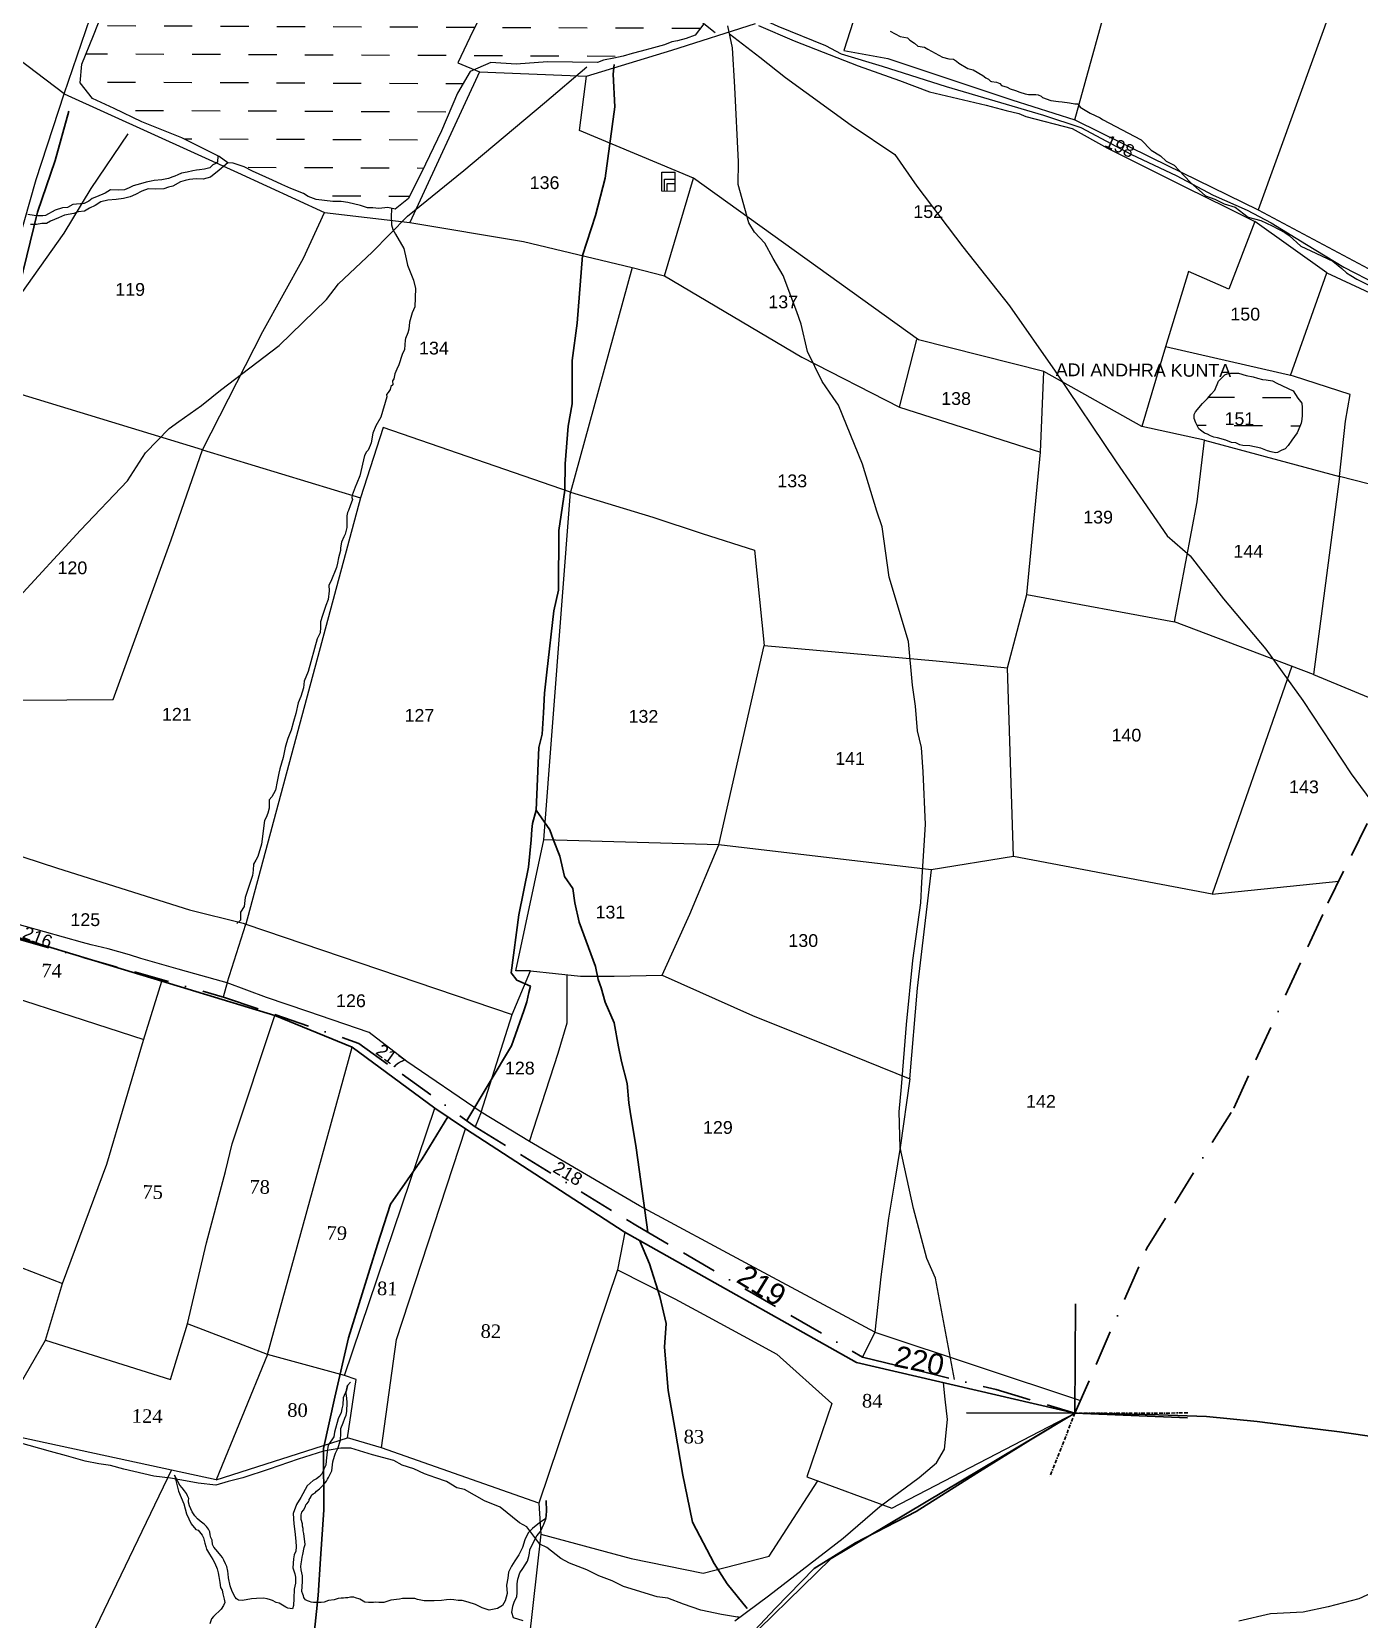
# Model space of a CAD drawing. Header units: inches. Extents: x 304037 to 460575, y 1453943 to 1639883.
# Drawn here: x 337474 to 338731, y 1598861 to 1600364 of the extents above; entities that cross this region are included whole.
import ezdxf

# ---------------------------------------------------------------- set-up
doc = ezdxf.new("R2010")
doc.units = ezdxf.units.IN
doc.header["$MEASUREMENT"] = 0
for name, pattern in [('ACAD_ISO02W100', [15, 12, -3]), ('ACAD_ISO07W100', [3, 0, -3]), ('BORDER', [1.75, 0.5, -0.25, 0.5, -0.25, 0, -0.25])]:
    doc.linetypes.add(name, pattern=pattern)
for name, color, linetype in [('CARTTRACK', 30, 'ACAD_ISO02W100'), ('NALA', 4, 'Continuous'), ('SQUAREWELL', 5, 'Continuous'), ('SURVEY_BND', 7, 'Continuous'), ('SURVEY_NO', 7, 'Continuous'), ('WATER_BODY', 4, 'Continuous')]:
    doc.layers.add(name, color=color, linetype=linetype)
doc.layers.add('FOOTPATH', color=150, linetype='ACAD_ISO07W100', lineweight=30)
doc.layers.add('VILL_BOUNDARY', color=6, linetype='BORDER', lineweight=30)
doc.styles.get("Standard").update_dxf_attribs({"font": 'arial.ttf'})
pattern_1 = [(180, (-1012.415, -503.833), (-3.975938, -3.975937), [3.975938, -3.975938])]

# ---------------------------------------------------------------- blocks, each defined once
blk = doc.blocks.new('PALLAKONDA')
at = {"layer": 'NALA'}
blk.add_lwpolyline([(148.26, 310.83), (145.64, 309.61), (142.78, 308.85), (140.46, 308.34), (137.44, 308.17), (134.49, 307.49)], dxfattribs=at)
at = {"layer": 'VILL_BOUNDARY', "linetype": 'ByBlock'}
for points in [[(119.14, 326.75), (119.14, 336.92)], [(147.43, 324.63), (143.77, 325.14), (139.97, 325.58), (136.1, 326.07), (131.38, 326.52), (126.92, 326.64), (121.95, 326.73), (119.14, 326.75), (115.03, 324.27), (110.05, 321.14), (104.42, 317.55), (98.8, 314.6), (94.96, 312.18), (91.39, 308.47), (87.5, 304.31)], [(119.14, 326.75), (109.06, 326.75)]]:
    blk.add_lwpolyline(points, dxfattribs=at)
blk = doc.blocks.new('CHEPINAPI')
at = {"layer": 'CARTTRACK', "linetype": 'ByBlock'}
blk.add_lwpolyline([(315.15, 131.43), (315.32, 131.34), (313.63, 131.59), (311.67, 131.96), (310.01, 132.5), (308.51, 133.03), (307.52, 133.14), (304.31, 134.05), (303.24, 134.55), (301.96, 135.02), (300.82, 135.54), (299.19, 136.16), (298.34, 136.57), (297.02, 137.58), (296.33, 137.89), (295.08, 139.48), (294.39, 139.85), (292.52, 141.28), (291.03, 141.87), (289.12, 142.9), (288.4, 143.02), (287.41, 143.62), (286.4, 143.93), (285.32, 144.3), (284.31, 144.75), (283.2, 145.06), (282.39, 145.48), (280.37, 145.99), (278.31, 146.57), (277.36, 146.55), (275.75, 146.25), (273.36, 145.42), (270.64, 144.43), (268.17, 143.55), (266.79, 143.18), (265.63, 142.81), (263.98, 142.96), (262.78, 143.16), (261.34, 143.39), (259.79, 143.53), (256.94, 144.15), (255.65, 144.46), (254.57, 144.59), (253.27, 144.83), (251.48, 145.29), (249.97, 145.66), (245.93, 146.71)], dxfattribs=at)
at = {"layer": 'CARTTRACK'}
blk.add_lwpolyline([(314.89, 131.01), (318.03, 133.44), (324.94, 139.03), (328.36, 142.1), (332, 144.92), (333.63, 146.35), (334.34, 147.65), (334.57, 150.46), (334.31, 152.35), (334.11, 153.9)], dxfattribs=at)
at = {"layer": 'FOOTPATH', "linetype": 'ByBlock'}
for points in [[(286.81, 178.04), (284.49, 174.04), (281.59, 169.67), (280.42, 165.84), (279.07, 161.16), (277.87, 156.98), (276.69, 151.36), (275.74, 146.48), (275.88, 140.71), (275.68, 136.08), (275.51, 132.6), (275.11, 127.76), (276.08, 123.54), (276.83, 120.07), (277.06, 115.71), (277.12, 110.87), (277.17, 104.78), (274.75, 98.21)], [(316.03, 132.2), (314.1, 134.51), (312.82, 136.4), (310.69, 140.26), (310.14, 142.7), (309.69, 144.68), (308.86, 149.09), (308.14, 152.63), (307.73, 156.72), (307.83, 158.95), (307.18, 161.5), (306.14, 164.56), (305.14, 166.76)]]:
    blk.add_lwpolyline(points, dxfattribs=at)
at = {"layer": 'NALA'}
blk.add_lwpolyline([(294.91, 130.61), (294, 130.88), (293.83, 131.38), (293.91, 131.99), (294.07, 132.44), (294.27, 132.85), (294.29, 133.27), (294.29, 134.09), (294.32, 134.54), (294.5, 135.14), (294.77, 135.55), (295.22, 136.25), (295.34, 136.68), (295.37, 137), (295.42, 137.34), (295.58, 137.73), (296.04, 138.65), (296.39, 139.09), (296.69, 139.77), (296.86, 140.25), (296.91, 141), (296.84, 142.02), (296.91, 141), (296.86, 140.3), (296.28, 139.9), (295.6, 139.36), (295.21, 138.93), (294.91, 138.26), (294.71, 137.53), (294.37, 136.82), (294.01, 136.27), (293.71, 135.76), (293.45, 135.17), (293.38, 134.6), (293.28, 133.96), (293.36, 133.17), (293.17, 132.47), (292.94, 132.01), (292.48, 131.71), (291.69, 131.55), (291.01, 131.77), (290.38, 132.05), (289.7, 132.26), (289.12, 132.4), (288.74, 132.4), (288.34, 132.46), (288.02, 132.47), (287.63, 132.45), (287.16, 132.38), (286.48, 132.33), (286.19, 132.32), (285.91, 132.3), (285.53, 132.29), (284.89, 132.43), (284.64, 132.49), (284.4, 132.5), (284.17, 132.49), (283.48, 132.48), (283.19, 132.42), (282.39, 132.29), (281.73, 132.06), (281.27, 132.05), (280.96, 132.07), (280.75, 132.05), (280.29, 132.05), (279.94, 132.07), (279.45, 132.32), (279.06, 132.46), (278.89, 132.51), (278.73, 132.51), (278.57, 132.5), (278.31, 132.44), (278.09, 132.42), (277.91, 132.41), (277.68, 132.4), (277.41, 132.34), (277.04, 132.23), (276.51, 132.14), (276.09, 131.97), (275.83, 131.96), (275.58, 131.95), (275.38, 131.94), (275.1, 131.94), (274.87, 131.96), (274.71, 132.01), (274.53, 132.07), (274.32, 132.15), (274.25, 132.28), (274.17, 132.39), (274.12, 132.54), (274.08, 132.71), (273.98, 132.96), (274, 133.88), (274.01, 134.11), (273.99, 134.44), (273.85, 134.98), (273.83, 135.29), (273.84, 135.56), (273.91, 135.95), (273.94, 136.18), (273.98, 136.44), (274.1, 137.1), (274.19, 137.39), (274.06, 138.42), (273.99, 138.69), (273.96, 138.88), (273.89, 139.12), (273.89, 139.32), (273.77, 139.75), (273.76, 140.18), (273.8, 140.42), (273.98, 140.63), (274.15, 140.99), (274.19, 141.13), (274.28, 141.24), (274.41, 141.43), (274.47, 141.56), (274.47, 141.65), (274.56, 141.78), (274.65, 141.93), (274.7, 142.06), (274.85, 142.19), (275.02, 142.29), (275.17, 142.43), (275.45, 142.68), (275.82, 143.07), (275.96, 143.26), (276.08, 143.41), (276.17, 143.6), (276.27, 143.77), (276.56, 144.4), (276.65, 145.24), (276.78, 145.78), (276.86, 146.07), (277.1, 146.52), (277.31, 147.32), (277.34, 147.93), (277.34, 148.41), (277.54, 148.96), (277.68, 149.4), (277.8, 149.67), (277.85, 150.01), (277.87, 150.87), (277.83, 151.27), (277.78, 151.72), (277.78, 152.05), (277.89, 152.49), (278.16, 152.81), (277.89, 152.49), (277.78, 152.05), (277.48, 151.3), (277.46, 150.64), (277.4, 150.26), (277.32, 149.93), (277.07, 149.33), (276.75, 148.06), (276.69, 147.62), (276.16, 146.81), (276.1, 146.17), (276, 145.33), (275.98, 144.91), (275.82, 144.53), (275.67, 144.12), (275.42, 143.84), (275.14, 143.6), (274.81, 143.44), (274.26, 142.92), (273.68, 141.82), (273.31, 141.14), (273, 140.29), (273.08, 139.33), (273.19, 138.59), (273.29, 137.68), (273.35, 137.14), (273.32, 136.75), (273.17, 136.4), (273.11, 136), (273.07, 135.15), (273.19, 134.87), (273.27, 134.59), (273.33, 134.27), (273.36, 133.93), (273.36, 133.71), (273.23, 133.15), (273.23, 132.27), (273.22, 131.62), (273.13, 131.3), (272.68, 131.34), (272.49, 131.42), (272.33, 131.52), (271.85, 131.79), (271.57, 131.86), (271.22, 132.03), (271.04, 132.11), (270.72, 132.18), (270.37, 132.25), (269.7, 132.19), (269.24, 132.14), (268.4, 131.99), (268.01, 131.99), (267.81, 132.13), (267.7, 132.29), (267.38, 132.81), (267.19, 133.34), (267.03, 134.1), (266.97, 134.47), (266.96, 134.73), (266.84, 135.15), (266.72, 135.42), (266.56, 135.76), (266.43, 135.99), (266.25, 136.2), (265.95, 136.54), (265.59, 136.97), (265.45, 137.22), (265.41, 137.61), (265.29, 137.88), (265.22, 138.13), (265.17, 138.39), (265.03, 138.66), (264.83, 138.89), (264.62, 139.1), (264.23, 139.37), (263.97, 139.59), (263.72, 139.87), (263.46, 140.24), (263.21, 140.8), (263.11, 141.15), (263.11, 141.31), (263.11, 141.5), (263, 141.75), (262.88, 141.97), (262.7, 142.22), (262.46, 142.5), (262.26, 142.75), (262.01, 143.14), (261.71, 143.68), (262.14, 142.16), (262.67, 141), (262.94, 140.06), (263.4, 139.12), (263.84, 138.6), (264.07, 138.54), (264.46, 138.06), (264.57, 137.83), (264.73, 137.32), (264.82, 137.02), (264.89, 136.75), (265.17, 136.3), (265.51, 135.78), (265.7, 135.45), (265.94, 134.92), (266.05, 134.55), (266.1, 134.2), (266.2, 133.63), (266.3, 133.17), (266.45, 132.9), (266.52, 132.58), (266.67, 132.08), (266.72, 131.77), (266.61, 131.47), (266.38, 131.11), (265.68, 130.41), (265.49, 130.19), (265.35, 129.7)], dxfattribs=at)
at = {"layer": 'SURVEY_BND'}
for points in [[(239.99, 195.79), (238.59, 190.56), (257.97, 184.75)], [(238.59, 190.56), (234.77, 181.38), (230.96, 169.95), (237.6, 166.45), (238.96, 165.83), (250.79, 161.55)], [(249.27, 156.18), (250.79, 161.55), (254.74, 172.91), (257.94, 184.68), (259.56, 190.29)], [(270.26, 155.26), (262.64, 158), (264.28, 165.67), (265.93, 172.43), (266.53, 175.08), (270.28, 187.28)], [(277.58, 153.43), (270.26, 155.26), (277.64, 184.42)], [(281.2, 146.67), (277.97, 147.55), (278.67, 153.05), (277.58, 153.43), (285.56, 178.84)], [(296.16, 141.75), (281.2, 146.67), (282.41, 156.93), (288.5, 176.95)], [(303.76, 167.5), (303.59, 166.51), (303.13, 163.94), (308.59, 161.29), (311.77, 159.66), (315.13, 157.96), (318.33, 156.27), (323.62, 151.74), (321.42, 144.75), (329.49, 141.98), (346.58, 151.29)], [(303.13, 163.94), (296.16, 141.75), (296.42, 138.83), (304.99, 136.72), (311.81, 135.46), (318, 137.2), (322.44, 144.4)], [(265.68, 143.33), (244.47, 147.45), (249.27, 156.18), (261.17, 152.69), (262.64, 158)], [(270.26, 155.26), (265.68, 143.33), (277.97, 147.55)], [(261.42, 144.16), (252.28, 124.1), (254.4, 111), (247.51, 113.29), (237.94, 115.72), (239.46, 118.98)], [(296.42, 138.83), (295.18, 125.32), (299.11, 123.89), (297.5, 118.94), (293.99, 119.03), (290.51, 97.24), (270.35, 108.64), (268.76, 95.09), (257.19, 89.12), (248.92, 90.61), (254.4, 111), (270.35, 108.64)]]:
    blk.add_lwpolyline(points, dxfattribs=at)
at = {"layer": 'VILL_BOUNDARY', "linetype": 'ByBlock'}
for points in [[(240.12, 195.75), (259.56, 190.29), (270.28, 187.28), (277.64, 184.42), (285.56, 178.84), (288.5, 176.95), (303.68, 167.54), (325.86, 155.64), (346.58, 151.29), (323.86, 137.11), (305.18, 118.06), (290.61, 97.35), (275.56, 81.28), (269.22, 71.13), (262.07, 59.39), (255.27, 48.63), (240.7, 13.02)], [(346.58, 151.29), (357.22, 151.07)]]:
    blk.add_lwpolyline(points, dxfattribs=at)
at = {"layer": 'SURVEY_NO', "char_height": 1.282, "width": 2.5, "attachment_point": 1}
for s, insert in [('{\\fTimes New Roman|b0|i0|c0|p18;74}', (248.17, 191.7)), ('{\\fTimes New Roman|b0|i0|c0|p18;75}', (258.14, 171)), ('{\\fTimes New Roman|b0|i0|c0|p18;78}', (268.23, 171.7)), ('{\\fTimes New Roman|b0|i0|c0|p18;79}', (275.6, 167.49)), ('{\\fTimes New Roman|b0|i0|c0|p18;81}', (280.47, 162.36)), ('{\\fTimes New Roman|b0|i0|c0|p18;82}', (290.33, 158.53)), ('{\\fTimes New Roman|b0|i0|c0|p18;84}', (326.46, 152.7)), ('{\\fTimes New Roman|b0|i0|c0|p18;80}', (272.24, 150.7)), ('{\\fTimes New Roman|b0|i0|c0|p18;124}', (257.58, 149.84)), ('{\\fTimes New Roman|b0|i0|c0|p18;83}', (309.7, 148.97))]:
    blk.add_mtext(s, dxfattribs=dict(at, insert=insert))
blk = doc.blocks.new('CHINTALAMAKURU')
at = {"layer": 'WATER_BODY', "linetype": 'ByBlock'}
h = blk.add_hatch(dxfattribs=at)
h.set_pattern_fill('DASH', color=256, scale=31.8075, angle=180, style=0)
h.set_pattern_definition(pattern_1)
h.paths.add_polyline_path([(67.16, 10.24), (60.95, 15.44), (54.38, 20.35), (48.27, 25.34), (46.4, 24.32), (43.29, 22.57), (39.66, 19.48), (36.73, 14.81), (34.89, 10.97), (32.66, 5.05), (30.82, -0.7), (29.37, -5.43), (28.46, -10.05), (27.37, -13.32), (26.36, -14.59), (25.98, -15.65), (26.13, -17.18), (23.9, -23.94), (21.27, -29.99), (19.48, -34.73), (17.64, -39.4), (16.01, -43.44), (15.82, -46.11), (17.57, -48.27), (20.6, -49.7), (24.52, -51.55), (30.15, -53.79), (35.43, -56.39), (36.68, -57.29), (37.44, -57.32), (38.99, -57.85), (40.15, -58.44), (42.99, -59.67), (44.29, -60.28), (45.56, -60.85), (47.35, -61.54), (48.02, -61.95), (49.15, -62.37), (51.51, -62.65), (52.64, -62.65), (53.62, -62.8), (55.37, -63.19), (56.36, -63.52), (57.13, -63.52), (57.96, -63.6), (59.22, -63.48), (60.26, -63.68), (62.14, -62.17), (64.52, -57.34), (66.77, -52.64), (68.99, -47.31), (70.74, -44.23), (73.65, -42.95), (77.25, -43.2), (81.65, -42.86), (88.69, -42.9), (89.53, -42.55), (91.02, -42.3), (92.33, -42.01), (93.6, -41.59), (94.86, -41.29), (96.59, -40.79), (98.11, -40.36), (99.17, -39.96), (99.95, -39.8), (101.19, -39.48), (102.43, -39), (103.66, -37.37), (99.97, -34.44), (94.26, -30.48), (89.26, -26.33), (84.64, -23.2), (80.23, -20.23), (79.65, -18.64), (79.69, -16.32), (78.47, -11.78), (77.24, -6.28), (76.06, -0.94), (74.41, 4.21)])
h = blk.add_hatch(dxfattribs=at)
h.set_pattern_fill('DASH', color=256, scale=31.8075, angle=180, style=0)
h.set_pattern_definition(pattern_1)
h.paths.add_polyline_path([(183.37, -97.23), (183.87, -97.35), (184.48, -97.5), (184.78, -97.48), (185.31, -97.17), (185.86, -96.96), (186.29, -96.47), (186.78, -95.7), (187.55, -94.68), (187.9, -93.77), (188.08, -93.31), (188.17, -92.79), (188.23, -92.19), (188.22, -91.6), (188.21, -91.09), (188.2, -90.51), (187.61, -89.77), (186.94, -88.76), (184.64, -87.67), (184.01, -87.38), (183.15, -87.23), (182.6, -87.17), (181.9, -86.98), (181.3, -86.79), (180.31, -86.64), (179.24, -86.32), (178.09, -86.32), (177.62, -86.4), (177.33, -86.56), (177.01, -86.83), (176.42, -87.44), (175.93, -88.71), (175.41, -89.28), (174.88, -89.91), (174.17, -90.58), (173.19, -91.8), (173, -92.16), (173.03, -92.74), (173.25, -93.34), (173.68, -94.17), (173.93, -94.35), (174.47, -94.78), (174.91, -94.93), (175.32, -95.17), (175.78, -95.36), (176.29, -95.44), (177.47, -95.75), (178.31, -96.08), (178.88, -96.11), (179.48, -96.42), (179.91, -96.48), (180.87, -96.55), (182.42, -96.86)])
at = {"layer": 'CARTTRACK', "linetype": 'ByBlock'}
for points in [[(139.83, -228.33), (137.07, -214.07), (135.84, -211.28), (133.93, -204.27), (132.03, -195.68), (131.87, -190.66), (132.19, -187.09), (132.83, -178.33), (133.72, -169.32), (134.78, -161.17), (134.92, -158.23), (135.42, -150.12), (135.06, -142.71), (134.78, -139.27), (134.21, -136.9), (133.93, -133.42), (133.5, -130.48), (132.9, -124.33), (130.14, -115.25), (129.11, -108.2), (128.37, -105.97), (126.31, -99.37), (122.88, -91.04), (122.1, -89.98), (120.54, -87.72), (118.48, -83.52), (117.56, -79.67), (116.96, -77.93), (115.01, -72.81), (113.59, -70.41), (112.39, -68.25), (110.93, -66.73), (110.12, -65.42), (108.6, -60), (108.63, -56.81), (108.09, -46.28), (107.74, -40.73), (107.03, -37.63)], [(108.65, -35.19), (114.1, -37.67), (120.84, -40.35), (123.06, -41.53), (128.84, -43.25), (137.84, -46.07), (151.57, -50.04), (156.86, -51.77), (164.04, -55.52), (170.32, -58.45), (175.56, -61.24), (180.36, -63.31), (183.72, -65.09), (188.74, -68.13), (194, -71.28), (198.79, -73.7), (204.56, -76.75), (209.75, -79.46), (215.47, -82.41), (220.8, -85.68), (226.98, -89.23), (229.55, -90.68)], [(107.29, -38.79), (111.57, -42.04), (115.22, -44.92), (124.51, -51.57), (130.67, -55.67), (133.8, -60.14), (140.31, -68.64), (146.91, -76.96), (153.37, -86.12), (162.05, -98.89), (169.28, -109.26), (172.53, -112.1), (177.26, -118.14), (183.27, -125.2), (188.52, -132.4), (195.37, -142.71), (198.79, -147.35)], [(7.02, -119.14), (16.12, -109.15), (22.73, -102.15), (25.26, -98.23), (28.54, -94.76), (29.9, -93.75), (33.11, -91.52), (34.54, -90.31), (35.75, -89.33), (44.01, -83), (50.66, -76.48), (52.35, -74.25), (57.07, -69.77), (62.02, -64.66), (69.95, -58.21), (81.25, -48.61), (87.18, -43.5)], [(-3.15, -129.98), (1.22, -120.99), (4.14, -116.74), (4.9, -108.67), (5.06, -101.77), (4.93, -91.19), (5.92, -82.69), (6.84, -77), (13.64, -67.31), (17.41, -60.97), (22.6, -53.25)]]:
    blk.add_lwpolyline(points, dxfattribs=at)
at = {"layer": 'FOOTPATH', "linetype": 'ByBlock'}
for points in [[(77.19, -181.59), (78.91, -176.62), (79.31, -175.36), (79.61, -174.05), (79.82, -173.15), (77.89, -172.31), (77.12, -171.28), (78.15, -163.12), (79.47, -156.38), (79.82, -152.5), (79.94, -151.07), (80, -150.23), (80.52, -148.36), (80.84, -139.51), (81.32, -137.6), (81.5, -134.62), (81.62, -131.82), (81.92, -128.89), (82.87, -120.23), (83.53, -117.3), (83.53, -108.91), (84.35, -103.19), (84.37, -99.49), (84.79, -94.18), (85.33, -91.05), (85.33, -84.91), (85.98, -79.66), (86.7, -70.14), (88.52, -64.45), (89.86, -59.2), (91.19, -49.15), (90.9, -44.52), (91.07, -43.18)], [(14.22, -50.07), (12.31, -57.07), (9.89, -64.33), (7.38, -74.76)], [(96.51, -207.78), (94.84, -195.88), (93.96, -190.77), (93.77, -189.55), (93.5, -186.83), (92.68, -183.7), (92.28, -181.63), (91.64, -178.26), (90.36, -175.37), (89.81, -173.33), (89.36, -172.15), (88.99, -170.32), (86.64, -164.12), (86.04, -161.38), (85.73, -159.37), (84.54, -157.67), (83.9, -154.79), (82.96, -152.54), (82.47, -151.11), (80.52, -148.36)], [(77.19, -181.59), (70.92, -192.14)]]:
    blk.add_lwpolyline(points, dxfattribs=at)
at = {"layer": 'NALA', "linetype": 'ByBlock'}
for points in [[(129.95, -38.29), (131.32, -39.05), (132.39, -39.22), (132.72, -39.57), (133.36, -39.96), (133.86, -40.4), (134.78, -40.55), (135.27, -40.83), (137.3, -41.92), (138.22, -42.15), (138.89, -42.22), (139.28, -42.48), (139.62, -42.76), (140.91, -43.51), (141.65, -43.7), (143.02, -44.5), (143.42, -44.8), (143.8, -45.01), (144.1, -45.28), (144.26, -45.32), (144.94, -45.45), (145.4, -45.6), (145.67, -45.91), (146.44, -46.12), (146.86, -46.34), (147.63, -46.6), (148.24, -46.84), (149.01, -47.07), (149.46, -47.14), (150.09, -47.12), (150.51, -47.15), (150.83, -47.21), (151.23, -47.38), (151.46, -47.56), (152.62, -48), (153.69, -48.13), (154.22, -48.14), (155.25, -48.31), (156, -48.41), (156.4, -48.45), (156.74, -48.88), (158.16, -49.75), (159.56, -50.37), (159.93, -50.63)], [(159.93, -50.63), (165.36, -53.49), (166.78, -54.92), (168.1, -55.73), (168.9, -56.46), (170.06, -57), (170.76, -57.75), (172.32, -59.4), (174.45, -61.34), (175.79, -61.79), (177.09, -62.44), (178.68, -62.92), (180.48, -64.32), (182.29, -64.78), (183.9, -65.51), (185.68, -66.46), (186.31, -66.88), (187.96, -68.35), (189.36, -68.99), (192.48, -70.46), (193.73, -71.49), (194.37, -72.08), (194.99, -72.44), (195.87, -72.98), (198.48, -74.28)], [(36.68, -57.29), (35.47, -58.32), (34.22, -59.3), (33.21, -59.58), (32.22, -59.57), (31.27, -59.64), (30.65, -59.78), (29.99, -59.97), (28.92, -60.6), (28.3, -60.73), (27.68, -60.99), (26.43, -61.02), (25.47, -61.01), (24.56, -61.33), (23.69, -61.78), (22.92, -62.14), (22, -62.37), (20.95, -62.49), (19.77, -62.6), (18.79, -62.86), (18, -63.37), (17.19, -63.75), (16.51, -64.17), (15.58, -64.28), (14.98, -64.49), (13.66, -64.75), (12.82, -65.11), (11.73, -65.61), (11.17, -65.95), (10.5, -65.93), (9.76, -66.1), (8.87, -66.07)], [(35.24, -56.3), (35.2, -57.2), (34.86, -57.42), (34.57, -57.57), (34.15, -58), (33.36, -58.2), (32.69, -58.3), (32.27, -58.35), (31.75, -58.43), (30.94, -58.6), (30.14, -58.75), (29.61, -59.01), (29.2, -59.18), (28.91, -59.29), (28.32, -59.5), (27.36, -59.73), (26.28, -59.82), (25.87, -59.92), (25.15, -60.03), (24.36, -60.28), (23.33, -60.58), (22.78, -60.88), (22.14, -61.14), (21.3, -61.18), (20.13, -61.14), (19.4, -61.65), (18.19, -62.14), (17.58, -62.39), (17.1, -62.75), (16.42, -63.08), (14.86, -63.23), (14.11, -63.67), (13.37, -63.72), (12.36, -64.07), (11.02, -64.79), (10.62, -64.85), (9.98, -64.87), (9.39, -64.8), (8.51, -64.69)], [(59.74, -63.58), (59.7, -64.87), (59.76, -65.9), (59.97, -66.57), (60.32, -67.22), (61.52, -69.22), (61.88, -70.71), (62.05, -71.6), (62.89, -73.72), (63.19, -74.87), (63.12, -77.44), (62.74, -78.31), (62.36, -79.63), (62.29, -80.59), (62.15, -81.11), (61.82, -81.94), (61.79, -82.16), (61.68, -83.48), (61.34, -84.18), (60.9, -85.65), (60.61, -86.28), (60.31, -86.92), (60.18, -87.6), (60, -87.89), (60.04, -88.45), (59.76, -88.72), (59.67, -89.11), (59.4, -89.55), (59.19, -89.83), (59.21, -90.14), (58.37, -93.02), (57.69, -94.26), (57.25, -95.29), (57.06, -96.64), (56.89, -97.04), (56.63, -97.7), (56.37, -97.94), (56.12, -98.47), (55.47, -101.34), (55.05, -102.35), (54.79, -102.9), (54.69, -103.31), (54.39, -104.06), (54.34, -104.36), (54.44, -104.65), (54.12, -105.53), (53.9, -106.23), (53.74, -106.48), (53.66, -106.97), (53.66, -108.62), (53.42, -109.53), (53.26, -109.93), (52.92, -110.66), (52.79, -111.46), (52.79, -111.84), (52.49, -112.91), (52.36, -113.62), (52.23, -114.25), (51.43, -116.24), (51.17, -116.73), (51.2, -117.57), (51.08, -118.75), (50.74, -119.64), (50.29, -121.02), (50.01, -121.92), (49.99, -122.74), (49.97, -123.45), (49.53, -124.34), (48.28, -128.95), (47.74, -130.28), (47.67, -131.26), (47.3, -132.47), (46.93, -133.36), (46.58, -134.84), (46.25, -136.01), (45.92, -137.22), (45.47, -138.4), (45.28, -139), (45.11, -139.67)], [(45.11, -139.67), (44.82, -141.05), (44.37, -142.65), (44.22, -143.29), (44.13, -143.76), (43.99, -144.46), (43.76, -145.67), (43.51, -146.22), (43.26, -146.61), (42.9, -147.07), (42.89, -148.22), (42.71, -148.91), (42.48, -149.52), (42.23, -149.94), (41.83, -153.32), (41.34, -155.03), (41.05, -155.58), (40.71, -156.12), (40.66, -156.95), (40.58, -157.71), (39.87, -159.82), (39.58, -160.84), (39.41, -162.12), (38.92, -162.88), (38.92, -164.05), (38.42, -164.48)]]:
    blk.add_lwpolyline(points, dxfattribs=at)
at = {"layer": 'SQUAREWELL', "linetype": 'ByBlock'}
for points in [[(97.83, -58.32), (99.68, -58.32), (99.68, -61.02), (97.83, -61.02)], [(98.22, -59.3), (99.68, -59.3), (99.68, -61.02), (98.22, -61.02)], [(98.59, -59.92), (99.68, -59.92), (99.68, -61.02), (98.59, -61.02)]]:
    blk.add_lwpolyline(points, close=True, dxfattribs=at)
at = {"layer": 'SURVEY_BND', "linetype": 'ByBlock'}
for points in [[(141.81, 17.12), (123.4, -41.08), (129.62, -42.14), (147.13, -47.92), (156.03, -50.71), (165.22, -16.81), (170.27, 3.58), (140.64, 13.43)], [(81.21, -12.26), (80.23, -20.23), (71.11, -38.56), (69, -43.02), (72.08, -44.29), (87.18, -44.85)], [(200.4, -11.51), (181.9, -63.25), (208.03, -77.05), (216.91, -81.9), (229.92, -89.31)], [(-34.88, -61.72), (-19.22, -67.21), (-8.79, -71.09), (-4.22, -72.46), (3.81, -74.1), (5.54, -74.51), (9.67, -59.75), (13.57, -47.64), (3.13, -39.87), (6.49, -17.91)], [(111.39, -37.59), (116.39, -39.72), (125.43, -43.23), (131.27, -45.24), (135.49, -46.84), (143.52, -48.69), (146.32, -49.4), (148.11, -49.84), (149.1, -50.25), (155.66, -51.89), (160.64, -54.65), (171.63, -60.12), (177.47, -62.95), (181.44, -64.92), (177.8, -74.47), (172.12, -71.98), (168.94, -82.62), (165.66, -93.87), (151.78, -86.18), (134.11, -81.81), (102.28, -59.13), (86.23, -52.52), (87.18, -44.85), (99.16, -41.13), (110.93, -37.33)], [(13.57, -47.64), (20.79, -26.14)], [(72.08, -44.29), (62.37, -65.59), (78.37, -68.2), (93.7, -71.78), (98.26, -72.93), (102.28, -59.13)], [(13.57, -47.64), (38.04, -58.65), (50.32, -64.24)], [(156.03, -50.71), (166.78, -55.94), (181.9, -63.25)], [(33.26, -97.76), (41.72, -81.01), (47.39, -70.68), (50.32, -64.24), (62.37, -65.59)], [(186.54, -86.59), (191.61, -72.09), (181.44, -64.92)], [(93.7, -71.78), (85.18, -103.48), (96.78, -106.95), (103.73, -109.23), (111.12, -111.54), (112.57, -124.98), (136.81, -127.02), (146.85, -128), (149.54, -117.61), (151.38, -97.56)], [(98.26, -72.93), (117.69, -84.32), (131.5, -91.31), (133.86, -81.75)], [(191.61, -72.09), (205.01, -78.23), (215.8, -84.22), (205.85, -103.92), (193.52, -100.79), (190.01, -128.73), (170.36, -121.41)], [(174.48, -95.77), (193.52, -100.79), (194.35, -93.02), (194.97, -89.26), (186.97, -86.69), (168.94, -82.62)], [(131.5, -91.31), (151.38, -97.56), (151.78, -86.18)], [(33.26, -97.76), (4.26, -89.05), (3.79, -103.7), (2.53, -125.27), (0.23, -141.65), (-13.23, -138.66), (-22.24, -157.38), (-12.64, -159.53), (-4.81, -161.36)], [(149.54, -117.61), (170.36, -121.41), (173.51, -104.44), (174.48, -95.77), (165.66, -93.87)], [(106.29, -153.12), (81.61, -152.51), (85.18, -103.48), (58.71, -94.51), (55.58, -104.41), (39.67, -164.58), (77.25, -177.16), (79.81, -170.99), (77.75, -171.02), (81.61, -152.51)], [(-1.51, -152.12), (-3.02, -151.73), (0.23, -141.65), (5.31, -140.82), (7.8, -133.15), (20.84, -132.98), (28.91, -110.45), (33.26, -97.76), (55.58, -104.41)], [(147.84, -154.57), (136.22, -156.51), (106.29, -153.12), (112.57, -124.98)], [(175.83, -159.77), (147.84, -154.57), (146.85, -128)], [(186.95, -127.59), (175.83, -159.77), (193.67, -157.87)], [(190.01, -128.73), (204.88, -134.84)], [(37.09, -172.89), (32.54, -171.64), (30.15, -170.97), (24.92, -169.48), (23.29, -169), (20.29, -168.15), (17.89, -167.59), (16.65, -167.29), (-4.81, -161.36), (-1.51, -152.12), (13.11, -156.81), (31.72, -162.59), (39.32, -164.44), (39.67, -164.58)], [(79.81, -170.99), (86.89, -171.7), (91.62, -171.7), (98.36, -171.5), (102.24, -162.92), (106.29, -153.12)], [(98.36, -171.5), (111.15, -177.17), (123.01, -181.86), (133.37, -185.97), (134.39, -173.2), (136.28, -156.52)], [(72.95, -190.96), (62.43, -183.85), (57.12, -179.77), (48.45, -176.86), (42.64, -174.93), (37.09, -172.89), (39.67, -164.58)], [(128.56, -221.72), (110.93, -212.33), (95.32, -204.06), (79.78, -195.07), (83.79, -182.59), (85.01, -178.31), (85.01, -171.51)], [(37.09, -172.89), (36.56, -174.72), (36.52, -174.88)], [(72.95, -190.96), (77.25, -177.16)], [(133.37, -185.97), (132.03, -195.68), (131.3, -200.29), (130.44, -205.65), (129.37, -213.91), (128.56, -221.72), (126.85, -225.23)], [(79.78, -195.07), (72.95, -190.96), (72.14, -193.01)], [(128.56, -221.72), (157.59, -231.22)]]:
    blk.add_lwpolyline(points, dxfattribs=at)
at = {"layer": 'VILL_BOUNDARY', "ltscale": 10}
blk.add_lwpolyline([(-16.98, -159.98), (36.71, -174.93), (55.66, -181.32), (72.14, -193.01), (95.04, -206.93), (126.85, -225.23), (145.7, -229.73), (156.82, -233.02), (166.85, -209.71), (179.02, -189.9), (192.17, -160.95), (204.97, -134.65)], dxfattribs=at)
at = {"layer": 'VILL_BOUNDARY'}
blk.add_lwpolyline([(172.72, -232.91), (156.82, -233.02), (153.33, -241.95)], dxfattribs=at)
at = {"layer": 'WATER_BODY', "linetype": 'ByBlock'}
for points in [[(103.66, -37.37), (102.43, -39), (101.19, -39.48), (99.95, -39.8), (99.17, -39.96), (98.11, -40.36), (96.59, -40.79), (94.86, -41.29), (93.6, -41.59), (92.33, -42.01), (91.02, -42.3), (89.53, -42.55), (88.69, -42.9), (81.65, -42.86), (77.25, -43.2), (73.65, -42.95), (70.74, -44.23), (68.99, -47.31), (66.77, -52.64), (64.52, -57.34), (62.14, -62.17), (60.26, -63.68), (59.22, -63.48), (57.96, -63.6), (57.13, -63.52), (56.36, -63.52), (55.37, -63.19), (53.62, -62.8), (52.64, -62.65), (51.51, -62.65), (49.15, -62.37), (48.02, -61.95), (47.35, -61.54), (45.56, -60.85), (44.29, -60.28), (42.99, -59.67), (40.15, -58.44), (38.99, -57.85), (37.44, -57.32), (36.68, -57.29), (35.43, -56.39), (30.15, -53.79), (24.52, -51.55), (20.6, -49.7), (17.57, -48.27), (15.82, -46.11), (16.01, -43.44), (17.64, -39.4), (19.48, -34.73)], [(99.97, -34.44), (105.25, -38.62)]]:
    blk.add_lwpolyline(points, dxfattribs=at)
blk.add_lwpolyline([(173.19, -91.8), (174.17, -90.58), (174.88, -89.91), (175.41, -89.28), (175.93, -88.71), (176.42, -87.44), (177.01, -86.83), (177.33, -86.56), (177.62, -86.4), (178.09, -86.32), (179.24, -86.32), (180.31, -86.64), (181.3, -86.79), (181.9, -86.98), (182.6, -87.17), (183.15, -87.23), (184.01, -87.38), (184.64, -87.67), (186.94, -88.76), (187.61, -89.77), (188.2, -90.51), (188.21, -91.09), (188.22, -91.6), (188.23, -92.19), (188.17, -92.79), (188.08, -93.31), (187.9, -93.77), (187.55, -94.68), (186.78, -95.7), (186.29, -96.47), (185.86, -96.96), (185.31, -97.17), (184.78, -97.48), (184.48, -97.5), (183.87, -97.35), (183.37, -97.23), (182.42, -96.86), (180.87, -96.55), (179.91, -96.48), (179.48, -96.42), (178.88, -96.11), (178.31, -96.08), (177.47, -95.75), (176.29, -95.44), (175.78, -95.36), (175.32, -95.17), (174.91, -94.93), (174.47, -94.78), (173.93, -94.35), (173.68, -94.17), (173.25, -93.34), (173.03, -92.74), (173, -92.16)], close=True, dxfattribs=at)
at = {"layer": 'SURVEY_NO', "linetype": 'ByBlock'}
for s, height, rotation, p in [('198', 1.8, 336.062, (160.08, -54.37)), ('216', 1.8, 338.7044, (8.06, -166.62)), ('217', 1.8, 324.6668, (57.91, -182.7)), ('218', 1.8, 329.7261, (82.96, -199.25)), ('219', 3, 328.7982, (108.85, -214.65)), ('220', 3, 348.4311, (131.15, -226.48))]:
    blk.add_text(s, height=height, rotation=rotation, dxfattribs=at).set_placement(p)
for s, p in [('136', (79.22, -60.77)), ('152', (133.31, -64.62)), ('119', (20.88, -76.08)), ('137', (112.93, -77.43)), ('150', (178.05, -78.87)), ('134', (63.73, -84.16)), ('ADI ANDHRA KUNTA', (153.47, -86.83)), ('138', (137.35, -90.95)), ('151', (177.29, -93.63)), ('133', (114.31, -102.66)), ('139', (157.44, -107.58)), ('144', (178.63, -112.3)), ('120', (12.91, -115.36)), ('121', (27.72, -135.95)), ('127', (61.91, -135.95)), ('132', (93.48, -135.95)), ('140', (161.56, -138.29)), ('141', (122.63, -141.76)), ('143', (186.62, -145.47)), ('125', (14.95, -164.95)), ('131', (88.95, -163.56)), ('130', (116.15, -167.45)), ('126', (52.44, -176.21)), ('128', (76.28, -185.6)), ('142', (149.75, -189.97)), ('129', (104.23, -193.85))]:
    blk.add_text(s, height=1.8, dxfattribs=at).set_placement(p)

msp = doc.modelspace()

# ---------------------------------------------------------------- block references
at = {"layer": 'SURVEY_BND', "linetype": 'ByBlock'}
for name, p, xscale, yscale, zscale, rotation in [('CHEPINAPI', (334955.4, 1597611.1), 10.02859871034559, 10.02859871041437, 10.02859871035882, 358.8092314755046), ('CHINTALAMAKURU', (337415.4, 1600625.6), 6.717149151391893, 6.717149151321792, 6.717149151394595, 359.7481555107381)]:
    msp.add_blockref(name, p, dxfattribs=dict(at, xscale=xscale, yscale=yscale, zscale=zscale, rotation=rotation))
at = {"layer": 'SURVEY_NO', "linetype": 'ByBlock', "xscale": 10.17652388560238, "yscale": 10.17652388574788, "zscale": 10.1765238856269, "rotation": 359.7167516509514}
msp.add_blockref('PALLAKONDA', (337233, 1595736.6), dxfattribs=at)

doc.saveas('drawing.dxf')
